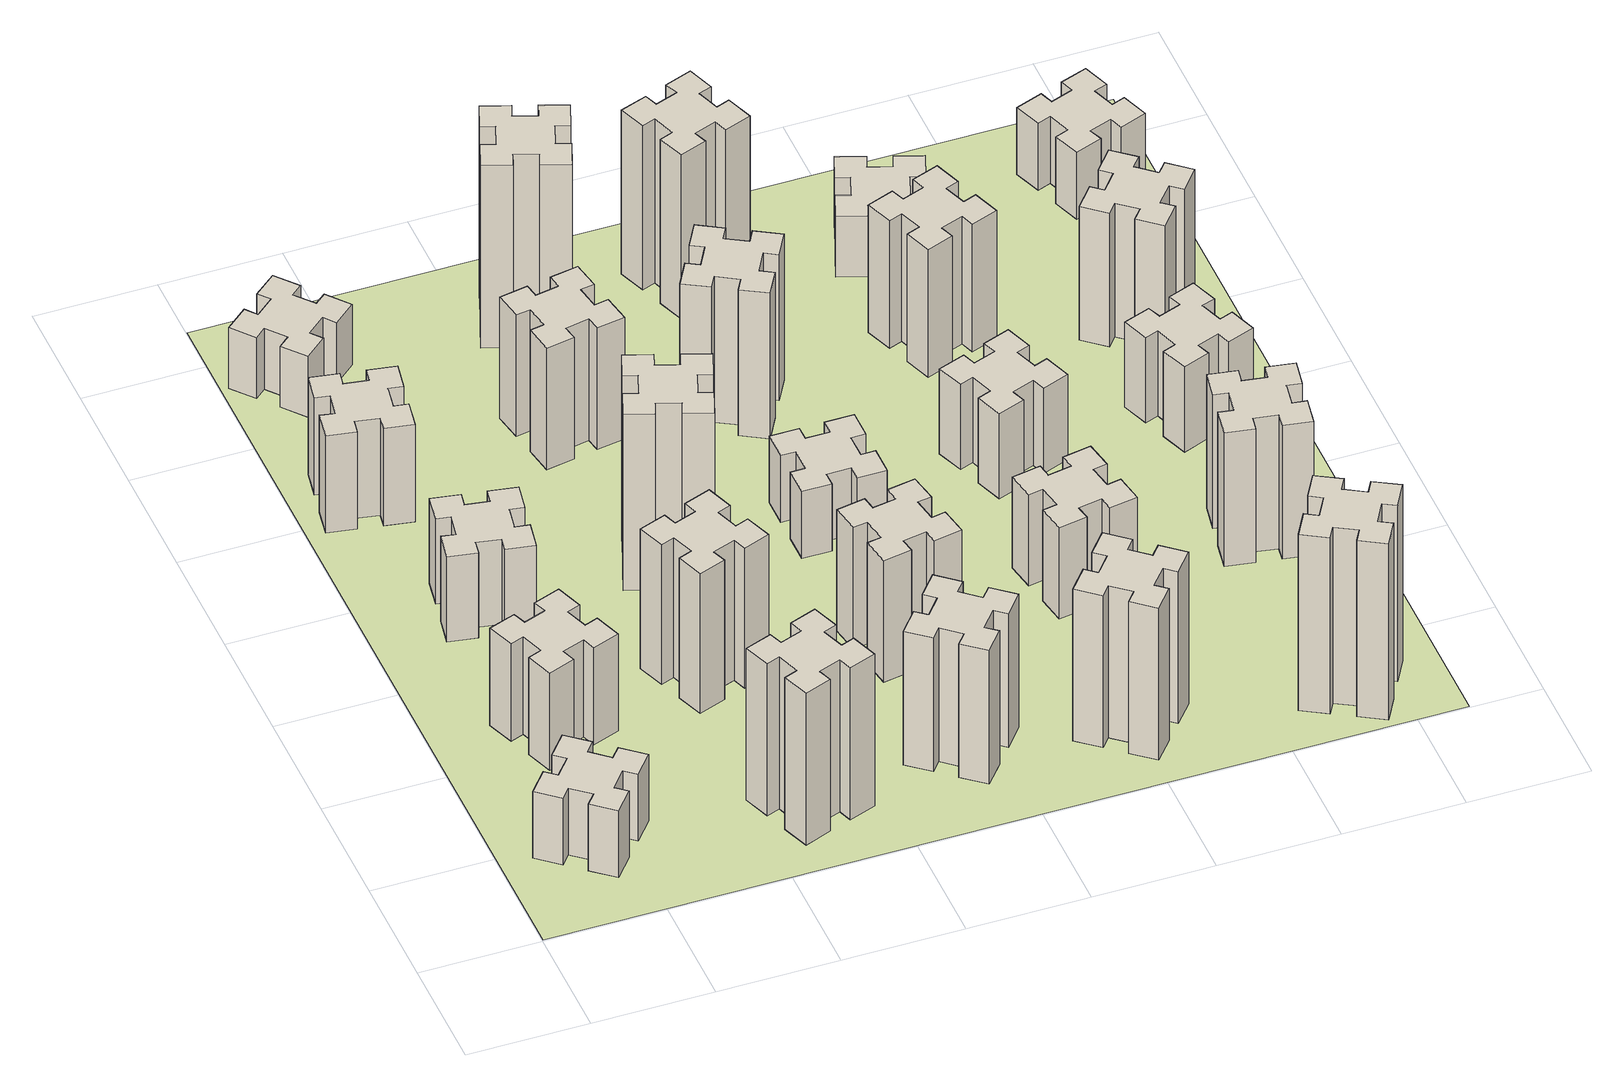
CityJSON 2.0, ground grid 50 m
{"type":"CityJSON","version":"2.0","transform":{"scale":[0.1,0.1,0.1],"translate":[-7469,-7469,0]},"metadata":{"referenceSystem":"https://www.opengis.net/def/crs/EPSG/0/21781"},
"CityObjects":{
"building1":{"type":"Building","attributes":{"class":"1000","function":"1000","usage":"1000","yearOfConstruction":2016,"roofType":"1000","measuredHeight":33,"storeysAboveGround":30,"storeysBelowGround":0},"geometry":[{"type":"Solid","lod":"1","boundaries":[[[[0,1,2,3,4,5,6,7,8,9,10,11,12,13,14,15,16,17,18,19]],[[17,16,20,21]],[[16,15,22,20]],[[15,14,23,22]],[[14,13,24,23]],[[13,12,25,24]],[[12,11,26,25]],[[11,10,27,26]],[[10,9,28,27]],[[9,8,29,28]],[[8,7,30,29]],[[7,6,31,30]],[[6,5,32,31]],[[5,4,33,32]],[[4,3,34,33]],[[3,2,35,34]],[[2,1,36,35]],[[1,0,37,36]],[[0,19,38,37]],[[19,18,39,38]],[[18,17,21,39]],[[24,25,26,27,28,29,30,31,32,33,34,35,36,37,38,39,21,20,22,23]]]]}]},
"building2":{"type":"Building","attributes":{"class":"1000","function":"1000","usage":"1000","yearOfConstruction":2016,"roofType":"1000","measuredHeight":48,"storeysAboveGround":30,"storeysBelowGround":0},"geometry":[{"type":"Solid","lod":"1","boundaries":[[[[40,41,42,43,44,45,46,47,48,49,50,51,52,53,54,55,56,57,58,59]],[[57,56,60,61]],[[56,55,62,60]],[[55,54,63,62]],[[54,53,64,63]],[[53,52,65,64]],[[52,51,66,65]],[[51,50,67,66]],[[50,49,68,67]],[[49,48,69,68]],[[48,47,70,69]],[[47,46,71,70]],[[46,45,72,71]],[[45,44,73,72]],[[44,43,74,73]],[[43,42,75,74]],[[42,41,76,75]],[[41,40,77,76]],[[40,59,78,77]],[[59,58,79,78]],[[58,57,61,79]],[[64,65,66,67,68,69,70,71,72,73,74,75,76,77,78,79,61,60,62,63]]]]}]},
"building3":{"type":"Building","attributes":{"class":"1000","function":"1000","usage":"1000","yearOfConstruction":2016,"roofType":"1000","measuredHeight":42,"storeysAboveGround":30,"storeysBelowGround":0},"geometry":[{"type":"Solid","lod":"1","boundaries":[[[[80,81,82,83,84,85,86,87,88,89,90,91,92,93,94,95,96,97,98,99]],[[97,96,100,101]],[[96,95,102,100]],[[95,94,103,102]],[[94,93,104,103]],[[93,92,105,104]],[[92,91,106,105]],[[91,90,107,106]],[[90,89,108,107]],[[89,88,109,108]],[[88,87,110,109]],[[87,86,111,110]],[[86,85,112,111]],[[85,84,113,112]],[[84,83,114,113]],[[83,82,115,114]],[[82,81,116,115]],[[81,80,117,116]],[[80,99,118,117]],[[99,98,119,118]],[[98,97,101,119]],[[104,105,106,107,108,109,110,111,112,113,114,115,116,117,118,119,101,100,102,103]]]]}]},
"building4":{"type":"Building","attributes":{"class":"1000","function":"1000","usage":"1000","yearOfConstruction":2016,"roofType":"1000","measuredHeight":48,"storeysAboveGround":30,"storeysBelowGround":0},"geometry":[{"type":"Solid","lod":"1","boundaries":[[[[120,121,122,123,124,125,126,127,128,129,130,131,132,133,134,135,136,137,138,139]],[[137,136,140,141]],[[136,135,142,140]],[[135,134,143,142]],[[134,133,144,143]],[[133,132,145,144]],[[132,131,146,145]],[[131,130,147,146]],[[130,129,148,147]],[[129,128,149,148]],[[128,127,150,149]],[[127,126,151,150]],[[126,125,152,151]],[[125,124,153,152]],[[124,123,154,153]],[[123,122,155,154]],[[122,121,156,155]],[[121,120,157,156]],[[120,139,158,157]],[[139,138,159,158]],[[138,137,141,159]],[[144,145,146,147,148,149,150,151,152,153,154,155,156,157,158,159,141,140,142,143]]]]}]},
"building5":{"type":"Building","attributes":{"class":"1000","function":"1000","usage":"1000","yearOfConstruction":2016,"roofType":"1000","measuredHeight":30,"storeysAboveGround":30,"storeysBelowGround":0},"geometry":[{"type":"Solid","lod":"1","boundaries":[[[[160,161,162,163,164,165,166,167,168,169,170,171,172,173,174,175,176,177,178,179]],[[177,176,180,181]],[[176,175,182,180]],[[175,174,183,182]],[[174,173,184,183]],[[173,172,185,184]],[[172,171,186,185]],[[171,170,187,186]],[[170,169,188,187]],[[169,168,189,188]],[[168,167,190,189]],[[167,166,191,190]],[[166,165,192,191]],[[165,164,193,192]],[[164,163,194,193]],[[163,162,195,194]],[[162,161,196,195]],[[161,160,197,196]],[[160,179,198,197]],[[179,178,199,198]],[[178,177,181,199]],[[184,185,186,187,188,189,190,191,192,193,194,195,196,197,198,199,181,180,182,183]]]]}]},
"building6":{"type":"Building","attributes":{"class":"1000","function":"1000","usage":"1000","yearOfConstruction":2016,"roofType":"1000","measuredHeight":75,"storeysAboveGround":30,"storeysBelowGround":0},"geometry":[{"type":"Solid","lod":"1","boundaries":[[[[200,201,202,203,204,205,206,207,208,209,210,211,212,213,214,215,216,217,218,219]],[[217,216,220,221]],[[216,215,222,220]],[[215,214,223,222]],[[214,213,224,223]],[[213,212,225,224]],[[212,211,226,225]],[[211,210,227,226]],[[210,209,228,227]],[[209,208,229,228]],[[208,207,230,229]],[[207,206,231,230]],[[206,205,232,231]],[[205,204,233,232]],[[204,203,234,233]],[[203,202,235,234]],[[202,201,236,235]],[[201,200,237,236]],[[200,219,238,237]],[[219,218,239,238]],[[218,217,221,239]],[[224,225,226,227,228,229,230,231,232,233,234,235,236,237,238,239,221,220,222,223]]]]}]},
"building7":{"type":"Building","attributes":{"class":"1000","function":"1000","usage":"1000","yearOfConstruction":2016,"roofType":"1000","measuredHeight":69,"storeysAboveGround":30,"storeysBelowGround":0},"geometry":[{"type":"Solid","lod":"1","boundaries":[[[[240,241,242,243,244,245,246,247,248,249,250,251,252,253,254,255,256,257,258,259]],[[257,256,260,261]],[[256,255,262,260]],[[255,254,263,262]],[[254,253,264,263]],[[253,252,265,264]],[[252,251,266,265]],[[251,250,267,266]],[[250,249,268,267]],[[249,248,269,268]],[[248,247,270,269]],[[247,246,271,270]],[[246,245,272,271]],[[245,244,273,272]],[[244,243,274,273]],[[243,242,275,274]],[[242,241,276,275]],[[241,240,277,276]],[[240,259,278,277]],[[259,258,279,278]],[[258,257,261,279]],[[264,265,266,267,268,269,270,271,272,273,274,275,276,277,278,279,261,260,262,263]]]]}]},
"building8":{"type":"Building","attributes":{"class":"1000","function":"1000","usage":"1000","yearOfConstruction":2016,"roofType":"1000","measuredHeight":87,"storeysAboveGround":30,"storeysBelowGround":0},"geometry":[{"type":"Solid","lod":"1","boundaries":[[[[280,281,282,283,284,285,286,287,288,289,290,291,292,293,294,295,296,297,298,299]],[[297,296,300,301]],[[296,295,302,300]],[[295,294,303,302]],[[294,293,304,303]],[[293,292,305,304]],[[292,291,306,305]],[[291,290,307,306]],[[290,289,308,307]],[[289,288,309,308]],[[288,287,310,309]],[[287,286,311,310]],[[286,285,312,311]],[[285,284,313,312]],[[284,283,314,313]],[[283,282,315,314]],[[282,281,316,315]],[[281,280,317,316]],[[280,299,318,317]],[[299,298,319,318]],[[298,297,301,319]],[[304,305,306,307,308,309,310,311,312,313,314,315,316,317,318,319,301,300,302,303]]]]}]},
"building9":{"type":"Building","attributes":{"class":"1000","function":"1000","usage":"1000","yearOfConstruction":2016,"roofType":"1000","measuredHeight":60,"storeysAboveGround":30,"storeysBelowGround":0},"geometry":[{"type":"Solid","lod":"1","boundaries":[[[[320,321,322,323,324,325,326,327,328,329,330,331,332,333,334,335,336,337,338,339]],[[337,336,340,341]],[[336,335,342,340]],[[335,334,343,342]],[[334,333,344,343]],[[333,332,345,344]],[[332,331,346,345]],[[331,330,347,346]],[[330,329,348,347]],[[329,328,349,348]],[[328,327,350,349]],[[327,326,351,350]],[[326,325,352,351]],[[325,324,353,352]],[[324,323,354,353]],[[323,322,355,354]],[[322,321,356,355]],[[321,320,357,356]],[[320,339,358,357]],[[339,338,359,358]],[[338,337,341,359]],[[344,345,346,347,348,349,350,351,352,353,354,355,356,357,358,359,341,340,342,343]]]]}]},
"building10":{"type":"Building","attributes":{"class":"1000","function":"1000","usage":"1000","yearOfConstruction":2016,"roofType":"1000","measuredHeight":66,"storeysAboveGround":30,"storeysBelowGround":0},"geometry":[{"type":"Solid","lod":"1","boundaries":[[[[360,361,362,363,364,365,366,367,368,369,370,371,372,373,374,375,376,377,378,379]],[[377,376,380,381]],[[376,375,382,380]],[[375,374,383,382]],[[374,373,384,383]],[[373,372,385,384]],[[372,371,386,385]],[[371,370,387,386]],[[370,369,388,387]],[[369,368,389,388]],[[368,367,390,389]],[[367,366,391,390]],[[366,365,392,391]],[[365,364,393,392]],[[364,363,394,393]],[[363,362,395,394]],[[362,361,396,395]],[[361,360,397,396]],[[360,379,398,397]],[[379,378,399,398]],[[378,377,381,399]],[[384,385,386,387,388,389,390,391,392,393,394,395,396,397,398,399,381,380,382,383]]]]}]},
"building11":{"type":"Building","attributes":{"class":"1000","function":"1000","usage":"1000","yearOfConstruction":2016,"roofType":"1000","measuredHeight":60,"storeysAboveGround":30,"storeysBelowGround":0},"geometry":[{"type":"Solid","lod":"1","boundaries":[[[[400,401,402,403,404,405,406,407,408,409,410,411,412,413,414,415,416,417,418,419]],[[417,416,420,421]],[[416,415,422,420]],[[415,414,423,422]],[[414,413,424,423]],[[413,412,425,424]],[[412,411,426,425]],[[411,410,427,426]],[[410,409,428,427]],[[409,408,429,428]],[[408,407,430,429]],[[407,406,431,430]],[[406,405,432,431]],[[405,404,433,432]],[[404,403,434,433]],[[403,402,435,434]],[[402,401,436,435]],[[401,400,437,436]],[[400,419,438,437]],[[419,418,439,438]],[[418,417,421,439]],[[424,425,426,427,428,429,430,431,432,433,434,435,436,437,438,439,421,420,422,423]]]]}]},
"building12":{"type":"Building","attributes":{"class":"1000","function":"1000","usage":"1000","yearOfConstruction":2016,"roofType":"1000","measuredHeight":90,"storeysAboveGround":30,"storeysBelowGround":0},"geometry":[{"type":"Solid","lod":"1","boundaries":[[[[440,441,442,443,444,445,446,447,448,449,450,451,452,453,454,455,456,457,458,459]],[[457,456,460,461]],[[456,455,462,460]],[[455,454,463,462]],[[454,453,464,463]],[[453,452,465,464]],[[452,451,466,465]],[[451,450,467,466]],[[450,449,468,467]],[[449,448,469,468]],[[448,447,470,469]],[[447,446,471,470]],[[446,445,472,471]],[[445,444,473,472]],[[444,443,474,473]],[[443,442,475,474]],[[442,441,476,475]],[[441,440,477,476]],[[440,459,478,477]],[[459,458,479,478]],[[458,457,461,479]],[[464,465,466,467,468,469,470,471,472,473,474,475,476,477,478,479,461,460,462,463]]]]}]},
"building13":{"type":"Building","attributes":{"class":"1000","function":"1000","usage":"1000","yearOfConstruction":2016,"roofType":"1000","measuredHeight":33,"storeysAboveGround":30,"storeysBelowGround":0},"geometry":[{"type":"Solid","lod":"1","boundaries":[[[[480,481,482,483,484,485,486,487,488,489,490,491,492,493,494,495,496,497,498,499]],[[497,496,500,501]],[[496,495,502,500]],[[495,494,503,502]],[[494,493,504,503]],[[493,492,505,504]],[[492,491,506,505]],[[491,490,507,506]],[[490,489,508,507]],[[489,488,509,508]],[[488,487,510,509]],[[487,486,511,510]],[[486,485,512,511]],[[485,484,513,512]],[[484,483,514,513]],[[483,482,515,514]],[[482,481,516,515]],[[481,480,517,516]],[[480,499,518,517]],[[499,498,519,518]],[[498,497,501,519]],[[504,505,506,507,508,509,510,511,512,513,514,515,516,517,518,519,501,500,502,503]]]]}]},
"building14":{"type":"Building","attributes":{"class":"1000","function":"1000","usage":"1000","yearOfConstruction":2016,"roofType":"1000","measuredHeight":72,"storeysAboveGround":30,"storeysBelowGround":0},"geometry":[{"type":"Solid","lod":"1","boundaries":[[[[520,521,522,523,524,525,526,527,528,529,530,531,532,533,534,535,536,537,538,539]],[[537,536,540,541]],[[536,535,542,540]],[[535,534,543,542]],[[534,533,544,543]],[[533,532,545,544]],[[532,531,546,545]],[[531,530,547,546]],[[530,529,548,547]],[[529,528,549,548]],[[528,527,550,549]],[[527,526,551,550]],[[526,525,552,551]],[[525,524,553,552]],[[524,523,554,553]],[[523,522,555,554]],[[522,521,556,555]],[[521,520,557,556]],[[520,539,558,557]],[[539,538,559,558]],[[538,537,541,559]],[[544,545,546,547,548,549,550,551,552,553,554,555,556,557,558,559,541,540,542,543]]]]}]},
"building15":{"type":"Building","attributes":{"class":"1000","function":"1000","usage":"1000","yearOfConstruction":2016,"roofType":"1000","measuredHeight":75,"storeysAboveGround":30,"storeysBelowGround":0},"geometry":[{"type":"Solid","lod":"1","boundaries":[[[[560,561,562,563,564,565,566,567,568,569,570,571,572,573,574,575,576,577,578,579]],[[577,576,580,581]],[[576,575,582,580]],[[575,574,583,582]],[[574,573,584,583]],[[573,572,585,584]],[[572,571,586,585]],[[571,570,587,586]],[[570,569,588,587]],[[569,568,589,588]],[[568,567,590,589]],[[567,566,591,590]],[[566,565,592,591]],[[565,564,593,592]],[[564,563,594,593]],[[563,562,595,594]],[[562,561,596,595]],[[561,560,597,596]],[[560,579,598,597]],[[579,578,599,598]],[[578,577,581,599]],[[584,585,586,587,588,589,590,591,592,593,594,595,596,597,598,599,581,580,582,583]]]]}]},
"building16":{"type":"Building","attributes":{"class":"1000","function":"1000","usage":"1000","yearOfConstruction":2016,"roofType":"1000","measuredHeight":81,"storeysAboveGround":30,"storeysBelowGround":0},"geometry":[{"type":"Solid","lod":"1","boundaries":[[[[600,601,602,603,604,605,606,607,608,609,610,611,612,613,614,615,616,617,618,619]],[[617,616,620,621]],[[616,615,622,620]],[[615,614,623,622]],[[614,613,624,623]],[[613,612,625,624]],[[612,611,626,625]],[[611,610,627,626]],[[610,609,628,627]],[[609,608,629,628]],[[608,607,630,629]],[[607,606,631,630]],[[606,605,632,631]],[[605,604,633,632]],[[604,603,634,633]],[[603,602,635,634]],[[602,601,636,635]],[[601,600,637,636]],[[600,619,638,637]],[[619,618,639,638]],[[618,617,621,639]],[[624,625,626,627,628,629,630,631,632,633,634,635,636,637,638,639,621,620,622,623]]]]}]},
"building17":{"type":"Building","attributes":{"class":"1000","function":"1000","usage":"1000","yearOfConstruction":2016,"roofType":"1000","measuredHeight":45,"storeysAboveGround":30,"storeysBelowGround":0},"geometry":[{"type":"Solid","lod":"1","boundaries":[[[[640,641,642,643,644,645,646,647,648,649,650,651,652,653,654,655,656,657,658,659]],[[657,656,660,661]],[[656,655,662,660]],[[655,654,663,662]],[[654,653,664,663]],[[653,652,665,664]],[[652,651,666,665]],[[651,650,667,666]],[[650,649,668,667]],[[649,648,669,668]],[[648,647,670,669]],[[647,646,671,670]],[[646,645,672,671]],[[645,644,673,672]],[[644,643,674,673]],[[643,642,675,674]],[[642,641,676,675]],[[641,640,677,676]],[[640,659,678,677]],[[659,658,679,678]],[[658,657,661,679]],[[664,665,666,667,668,669,670,671,672,673,674,675,676,677,678,679,661,660,662,663]]]]}]},
"building18":{"type":"Building","attributes":{"class":"1000","function":"1000","usage":"1000","yearOfConstruction":2016,"roofType":"1000","measuredHeight":42,"storeysAboveGround":30,"storeysBelowGround":0},"geometry":[{"type":"Solid","lod":"1","boundaries":[[[[680,681,682,683,684,685,686,687,688,689,690,691,692,693,694,695,696,697,698,699]],[[697,696,700,701]],[[696,695,702,700]],[[695,694,703,702]],[[694,693,704,703]],[[693,692,705,704]],[[692,691,706,705]],[[691,690,707,706]],[[690,689,708,707]],[[689,688,709,708]],[[688,687,710,709]],[[687,686,711,710]],[[686,685,712,711]],[[685,684,713,712]],[[684,683,714,713]],[[683,682,715,714]],[[682,681,716,715]],[[681,680,717,716]],[[680,699,718,717]],[[699,698,719,718]],[[698,697,701,719]],[[704,705,706,707,708,709,710,711,712,713,714,715,716,717,718,719,701,700,702,703]]]]}]},
"building19":{"type":"Building","attributes":{"class":"1000","function":"1000","usage":"1000","yearOfConstruction":2016,"roofType":"1000","measuredHeight":63,"storeysAboveGround":30,"storeysBelowGround":0},"geometry":[{"type":"Solid","lod":"1","boundaries":[[[[720,721,722,723,724,725,726,727,728,729,730,731,732,733,734,735,736,737,738,739]],[[737,736,740,741]],[[736,735,742,740]],[[735,734,743,742]],[[734,733,744,743]],[[733,732,745,744]],[[732,731,746,745]],[[731,730,747,746]],[[730,729,748,747]],[[729,728,749,748]],[[728,727,750,749]],[[727,726,751,750]],[[726,725,752,751]],[[725,724,753,752]],[[724,723,754,753]],[[723,722,755,754]],[[722,721,756,755]],[[721,720,757,756]],[[720,739,758,757]],[[739,738,759,758]],[[738,737,741,759]],[[744,745,746,747,748,749,750,751,752,753,754,755,756,757,758,759,741,740,742,743]]]]}]},
"building20":{"type":"Building","attributes":{"class":"1000","function":"1000","usage":"1000","yearOfConstruction":2016,"roofType":"1000","measuredHeight":87,"storeysAboveGround":30,"storeysBelowGround":0},"geometry":[{"type":"Solid","lod":"1","boundaries":[[[[760,761,762,763,764,765,766,767,768,769,770,771,772,773,774,775,776,777,778,779]],[[777,776,780,781]],[[776,775,782,780]],[[775,774,783,782]],[[774,773,784,783]],[[773,772,785,784]],[[772,771,786,785]],[[771,770,787,786]],[[770,769,788,787]],[[769,768,789,788]],[[768,767,790,789]],[[767,766,791,790]],[[766,765,792,791]],[[765,764,793,792]],[[764,763,794,793]],[[763,762,795,794]],[[762,761,796,795]],[[761,760,797,796]],[[760,779,798,797]],[[779,778,799,798]],[[778,777,781,799]],[[784,785,786,787,788,789,790,791,792,793,794,795,796,797,798,799,781,780,782,783]]]]}]},
"building21":{"type":"Building","attributes":{"class":"1000","function":"1000","usage":"1000","yearOfConstruction":2016,"roofType":"1000","measuredHeight":30,"storeysAboveGround":30,"storeysBelowGround":0},"geometry":[{"type":"Solid","lod":"1","boundaries":[[[[800,801,802,803,804,805,806,807,808,809,810,811,812,813,814,815,816,817,818,819]],[[817,816,820,821]],[[816,815,822,820]],[[815,814,823,822]],[[814,813,824,823]],[[813,812,825,824]],[[812,811,826,825]],[[811,810,827,826]],[[810,809,828,827]],[[809,808,829,828]],[[808,807,830,829]],[[807,806,831,830]],[[806,805,832,831]],[[805,804,833,832]],[[804,803,834,833]],[[803,802,835,834]],[[802,801,836,835]],[[801,800,837,836]],[[800,819,838,837]],[[819,818,839,838]],[[818,817,821,839]],[[824,825,826,827,828,829,830,831,832,833,834,835,836,837,838,839,821,820,822,823]]]]}]},
"building22":{"type":"Building","attributes":{"class":"1000","function":"1000","usage":"1000","yearOfConstruction":2016,"roofType":"1000","measuredHeight":66,"storeysAboveGround":30,"storeysBelowGround":0},"geometry":[{"type":"Solid","lod":"1","boundaries":[[[[840,841,842,843,844,845,846,847,848,849,850,851,852,853,854,855,856,857,858,859]],[[857,856,860,861]],[[856,855,862,860]],[[855,854,863,862]],[[854,853,864,863]],[[853,852,865,864]],[[852,851,866,865]],[[851,850,867,866]],[[850,849,868,867]],[[849,848,869,868]],[[848,847,870,869]],[[847,846,871,870]],[[846,845,872,871]],[[845,844,873,872]],[[844,843,874,873]],[[843,842,875,874]],[[842,841,876,875]],[[841,840,877,876]],[[840,859,878,877]],[[859,858,879,878]],[[858,857,861,879]],[[864,865,866,867,868,869,870,871,872,873,874,875,876,877,878,879,861,860,862,863]]]]}]},
"building23":{"type":"Building","attributes":{"class":"1000","function":"1000","usage":"1000","yearOfConstruction":2016,"roofType":"1000","measuredHeight":42,"storeysAboveGround":30,"storeysBelowGround":0},"geometry":[{"type":"Solid","lod":"1","boundaries":[[[[880,881,882,883,884,885,886,887,888,889,890,891,892,893,894,895,896,897,898,899]],[[897,896,900,901]],[[896,895,902,900]],[[895,894,903,902]],[[894,893,904,903]],[[893,892,905,904]],[[892,891,906,905]],[[891,890,907,906]],[[890,889,908,907]],[[889,888,909,908]],[[888,887,910,909]],[[887,886,911,910]],[[886,885,912,911]],[[885,884,913,912]],[[884,883,914,913]],[[883,882,915,914]],[[882,881,916,915]],[[881,880,917,916]],[[880,899,918,917]],[[899,898,919,918]],[[898,897,901,919]],[[904,905,906,907,908,909,910,911,912,913,914,915,916,917,918,919,901,900,902,903]]]]}]},
"building24":{"type":"Building","attributes":{"class":"1000","function":"1000","usage":"1000","yearOfConstruction":2016,"roofType":"1000","measuredHeight":66,"storeysAboveGround":30,"storeysBelowGround":0},"geometry":[{"type":"Solid","lod":"1","boundaries":[[[[920,921,922,923,924,925,926,927,928,929,930,931,932,933,934,935,936,937,938,939]],[[937,936,940,941]],[[936,935,942,940]],[[935,934,943,942]],[[934,933,944,943]],[[933,932,945,944]],[[932,931,946,945]],[[931,930,947,946]],[[930,929,948,947]],[[929,928,949,948]],[[928,927,950,949]],[[927,926,951,950]],[[926,925,952,951]],[[925,924,953,952]],[[924,923,954,953]],[[923,922,955,954]],[[922,921,956,955]],[[921,920,957,956]],[[920,939,958,957]],[[939,938,959,958]],[[938,937,941,959]],[[944,945,946,947,948,949,950,951,952,953,954,955,956,957,958,959,941,940,942,943]]]]}]},
"building25":{"type":"Building","attributes":{"class":"1000","function":"1000","usage":"1000","yearOfConstruction":2016,"roofType":"1000","measuredHeight":33,"storeysAboveGround":30,"storeysBelowGround":0},"geometry":[{"type":"Solid","lod":"1","boundaries":[[[[960,961,962,963,964,965,966,967,968,969,970,971,972,973,974,975,976,977,978,979]],[[977,976,980,981]],[[976,975,982,980]],[[975,974,983,982]],[[974,973,984,983]],[[973,972,985,984]],[[972,971,986,985]],[[971,970,987,986]],[[970,969,988,987]],[[969,968,989,988]],[[968,967,990,989]],[[967,966,991,990]],[[966,965,992,991]],[[965,964,993,992]],[[964,963,994,993]],[[963,962,995,994]],[[962,961,996,995]],[[961,960,997,996]],[[960,979,998,997]],[[979,978,999,998]],[[978,977,981,999]],[[984,985,986,987,988,989,990,991,992,993,994,995,996,997,998,999,981,980,982,983]]]]}]},
"landuse1":{"type":"LandUse","attributes":{"name":"plot1","function":"1010"},"geometry":[{"type":"MultiSurface","lod":"1","boundaries":[[[1000,1001,1002,1003]]]}]}
},
"vertices":[
[323,584,0],[259,508,0],[213,546,0],[136,454,0],[228,377,0],[266,423,0],[343,359,0],[304,313,0],[396,236,0],[473,328,0],[427,366,0],[492,443,0],[538,404,0],[615,496,0],[523,573,0],[484,527,0],[408,592,0],[446,638,0],[354,715,0],[277,623,0],[408,592,330],[446,638,330],[484,527,330],[523,573,330],[615,496,330],[538,404,330],[492,443,330],[427,366,330],[473,328,330],[396,236,330],[304,313,330],[343,359,330],[266,423,330],[228,377,330],[136,454,330],[213,546,330],[259,508,330],[323,584,330],[277,623,330],[354,715,330],
[596,1106,0],[562,1200,0],[618,1220,0],[577,1333,0],[464,1292,0],[485,1236,0],[391,1202,0],[370,1258,0],[257,1217,0],[299,1104,0],[355,1125,0],[389,1031,0],[333,1010,0],[374,897,0],[487,939,0],[466,995,0],[560,1029,0],[580,973,0],[693,1014,0],[652,1127,0],[560,1029,480],[580,973,480],[466,995,480],[487,939,480],[374,897,480],[333,1010,480],[389,1031,480],[355,1125,480],[299,1104,480],[257,1217,480],[370,1258,480],[391,1202,480],[485,1236,480],[464,1292,480],[577,1333,480],[618,1220,480],[562,1200,480],[596,1106,480],[652,1127,480],[693,1014,480],
[376,1924,0],[358,1825,0],[299,1836,0],[278,1717,0],[397,1697,0],[407,1756,0],[505,1738,0],[495,1679,0],[613,1658,0],[634,1777,0],[575,1787,0],[592,1885,0],[651,1875,0],[672,1993,0],[554,2014,0],[544,1955,0],[445,1972,0],[456,2031,0],[337,2052,0],[317,1934,0],[445,1972,420],[456,2031,420],[544,1955,420],[554,2014,420],[672,1993,420],[651,1875,420],[592,1885,420],[575,1787,420],[634,1777,420],[613,1658,420],[495,1679,420],[505,1738,420],[407,1756,420],[397,1697,420],[278,1717,420],[299,1836,420],[358,1825,420],[376,1924,420],[317,1934,420],[337,2052,420],
[176,2664,0],[158,2565,0],[99,2576,0],[78,2457,0],[197,2437,0],[207,2496,0],[305,2478,0],[295,2419,0],[413,2398,0],[434,2517,0],[375,2527,0],[392,2625,0],[451,2615,0],[472,2733,0],[354,2754,0],[344,2695,0],[245,2712,0],[256,2771,0],[137,2792,0],[117,2674,0],[245,2712,480],[256,2771,480],[344,2695,480],[354,2754,480],[472,2733,480],[451,2615,480],[392,2625,480],[375,2527,480],[434,2517,480],[413,2398,480],[295,2419,480],[305,2478,480],[207,2496,480],[197,2437,480],[78,2457,480],[99,2576,480],[158,2565,480],[176,2664,480],[117,2674,480],[137,2792,480],
[392,3368,0],[327,3444,0],[373,3483,0],[296,3575,0],[204,3498,0],[243,3452,0],[166,3387,0],[128,3433,0],[36,3356,0],[113,3264,0],[159,3303,0],[223,3226,0],[177,3188,0],[254,3096,0],[346,3173,0],[308,3219,0],[384,3283,0],[423,3237,0],[515,3314,0],[438,3406,0],[384,3283,300],[423,3237,300],[308,3219,300],[346,3173,300],[254,3096,300],[177,3188,300],[223,3226,300],[159,3303,300],[113,3264,300],[36,3356,300],[128,3433,300],[166,3387,300],[243,3452,300],[204,3498,300],[296,3575,300],[373,3483,300],[327,3444,300],[392,3368,300],[438,3406,300],[515,3314,300],
[1225,496,0],[1131,462,0],[1110,518,0],[997,477,0],[1039,364,0],[1095,385,0],[1129,291,0],[1073,270,0],[1114,157,0],[1227,199,0],[1206,255,0],[1300,289,0],[1320,233,0],[1433,274,0],[1392,387,0],[1336,366,0],[1302,460,0],[1358,480,0],[1317,593,0],[1204,552,0],[1302,460,750],[1358,480,750],[1336,366,750],[1392,387,750],[1433,274,750],[1320,233,750],[1300,289,750],[1206,255,750],[1227,199,750],[1114,157,750],[1073,270,750],[1129,291,750],[1095,385,750],[1039,364,750],[997,477,750],[1110,518,750],[1131,462,750],[1225,496,750],[1204,552,750],[1317,593,750],
[1106,1095,0],[1200,1129,0],[1220,1073,0],[1333,1114,0],[1292,1227,0],[1236,1206,0],[1202,1300,0],[1258,1320,0],[1217,1433,0],[1104,1392,0],[1125,1336,0],[1031,1302,0],[1010,1358,0],[897,1317,0],[939,1204,0],[995,1225,0],[1029,1131,0],[973,1110,0],[1014,997,0],[1127,1039,0],[1029,1131,690],[973,1110,690],[995,1225,690],[939,1204,690],[897,1317,690],[1010,1358,690],[1031,1302,690],[1125,1336,690],[1104,1392,690],[1217,1433,690],[1258,1320,690],[1202,1300,690],[1236,1206,690],[1292,1227,690],[1333,1114,690],[1220,1073,690],[1200,1129,690],[1106,1095,690],[1127,1039,690],[1014,997,690],
[1300,1942,0],[1206,1976,0],[1227,2032,0],[1114,2073,0],[1073,1960,0],[1129,1940,0],[1095,1846,0],[1039,1867,0],[997,1754,0],[1110,1713,0],[1131,1769,0],[1225,1735,0],[1204,1679,0],[1317,1637,0],[1358,1750,0],[1302,1771,0],[1336,1865,0],[1392,1844,0],[1433,1957,0],[1320,1998,0],[1336,1865,870],[1392,1844,870],[1302,1771,870],[1358,1750,870],[1317,1637,870],[1204,1679,870],[1225,1735,870],[1131,1769,870],[1110,1713,870],[997,1754,870],[1039,1867,870],[1095,1846,870],[1129,1940,870],[1073,1960,870],[1114,2073,870],[1227,2032,870],[1206,1976,870],[1300,1942,870],[1320,1998,870],[1433,1957,870],
[1085,2578,0],[1184,2596,0],[1194,2537,0],[1312,2557,0],[1291,2676,0],[1232,2665,0],[1215,2764,0],[1274,2774,0],[1253,2892,0],[1135,2871,0],[1145,2812,0],[1047,2795,0],[1037,2854,0],[918,2833,0],[939,2715,0],[998,2725,0],[1016,2627,0],[957,2617,0],[977,2498,0],[1096,2519,0],[1016,2627,600],[957,2617,600],[998,2725,600],[939,2715,600],[918,2833,600],[1037,2854,600],[1047,2795,600],[1145,2812,600],[1135,2871,600],[1253,2892,600],[1274,2774,600],[1215,2764,600],[1232,2665,600],[1291,2676,600],[1312,2557,600],[1194,2537,600],[1184,2596,600],[1085,2578,600],[1096,2519,600],[977,2498,600],
[1907,366,0],[1972,443,0],[2018,404,0],[2095,496,0],[2003,573,0],[1964,527,0],[1888,592,0],[1926,638,0],[1834,715,0],[1757,623,0],[1803,584,0],[1739,508,0],[1693,546,0],[1616,454,0],[1708,377,0],[1746,423,0],[1823,359,0],[1784,313,0],[1876,236,0],[1953,328,0],[1823,359,660],[1784,313,660],[1746,423,660],[1708,377,660],[1616,454,660],[1693,546,660],[1739,508,660],[1803,584,660],[1757,623,660],[1834,715,660],[1926,638,660],[1888,592,660],[1964,527,660],[2003,573,660],[2095,496,660],[2018,404,660],[1972,443,660],[1907,366,660],[1953,328,660],[1876,236,660],
[1972,1085,0],[1955,1184,0],[2014,1194,0],[1993,1312,0],[1875,1291,0],[1885,1232,0],[1787,1215,0],[1777,1274,0],[1658,1253,0],[1679,1135,0],[1738,1145,0],[1756,1047,0],[1697,1037,0],[1717,918,0],[1836,939,0],[1825,998,0],[1924,1016,0],[1934,957,0],[2052,977,0],[2031,1096,0],[1924,1016,600],[1934,957,600],[1825,998,600],[1836,939,600],[1717,918,600],[1697,1037,600],[1756,1047,600],[1738,1145,600],[1679,1135,600],[1658,1253,600],[1777,1274,600],[1787,1215,600],[1885,1232,600],[1875,1291,600],[1993,1312,600],[2014,1194,600],[1955,1184,600],[1972,1085,600],[2031,1096,600],[2052,977,600],
[1300,3422,0],[1206,3456,0],[1227,3512,0],[1114,3553,0],[1073,3440,0],[1129,3420,0],[1095,3326,0],[1039,3347,0],[997,3234,0],[1110,3193,0],[1131,3249,0],[1225,3215,0],[1204,3159,0],[1317,3117,0],[1358,3230,0],[1302,3251,0],[1336,3345,0],[1392,3324,0],[1433,3437,0],[1320,3478,0],[1336,3345,900],[1392,3324,900],[1302,3251,900],[1358,3230,900],[1317,3117,900],[1204,3159,900],[1225,3215,900],[1131,3249,900],[1110,3193,900],[997,3234,900],[1039,3347,900],[1095,3326,900],[1129,3420,900],[1073,3440,900],[1114,3553,900],[1227,3512,900],[1206,3456,900],[1300,3422,900],[1320,3478,900],[1433,3437,900],
[1745,1905,0],[1745,1805,0],[1685,1805,0],[1685,1685,0],[1805,1685,0],[1805,1745,0],[1905,1745,0],[1905,1685,0],[2025,1685,0],[2025,1805,0],[1965,1805,0],[1965,1905,0],[2025,1905,0],[2025,2025,0],[1905,2025,0],[1905,1965,0],[1805,1965,0],[1805,2025,0],[1685,2025,0],[1685,1905,0],[1805,1965,330],[1805,2025,330],[1905,1965,330],[1905,2025,330],[2025,2025,330],[2025,1905,330],[1965,1905,330],[1965,1805,330],[2025,1805,330],[2025,1685,330],[1905,1685,330],[1905,1745,330],[1805,1745,330],[1805,1685,330],[1685,1685,330],[1685,1805,330],[1745,1805,330],[1745,1905,330],[1685,1905,330],[1685,2025,330],
[1826,2497,0],[1876,2584,0],[1928,2554,0],[1988,2658,0],[1884,2718,0],[1854,2666,0],[1767,2716,0],[1797,2768,0],[1693,2828,0],[1633,2724,0],[1685,2694,0],[1635,2607,0],[1583,2637,0],[1523,2533,0],[1627,2473,0],[1657,2525,0],[1744,2475,0],[1714,2423,0],[1818,2363,0],[1878,2467,0],[1744,2475,720],[1714,2423,720],[1657,2525,720],[1627,2473,720],[1523,2533,720],[1583,2637,720],[1635,2607,720],[1685,2694,720],[1633,2724,720],[1693,2828,720],[1797,2768,720],[1767,2716,720],[1854,2666,720],[1884,2718,720],[1988,2658,720],[1928,2554,720],[1876,2584,720],[1826,2497,720],[1878,2467,720],[1818,2363,720],
[2604,427,0],[2528,492,0],[2566,538,0],[2474,615,0],[2397,523,0],[2443,484,0],[2379,408,0],[2333,446,0],[2256,354,0],[2348,277,0],[2386,323,0],[2463,259,0],[2424,213,0],[2516,136,0],[2593,228,0],[2547,266,0],[2612,343,0],[2658,304,0],[2735,396,0],[2643,473,0],[2612,343,750],[2658,304,750],[2547,266,750],[2593,228,750],[2516,136,750],[2424,213,750],[2463,259,750],[2386,323,750],[2348,277,750],[2256,354,750],[2333,446,750],[2379,408,750],[2443,484,750],[2397,523,750],[2474,615,750],[2566,538,750],[2528,492,750],[2604,427,750],[2643,473,750],[2735,396,750],
[1976,3326,0],[1942,3420,0],[1998,3440,0],[1957,3553,0],[1844,3512,0],[1865,3456,0],[1771,3422,0],[1750,3478,0],[1637,3437,0],[1679,3324,0],[1735,3345,0],[1769,3251,0],[1713,3230,0],[1754,3117,0],[1867,3159,0],[1846,3215,0],[1940,3249,0],[1960,3193,0],[2073,3234,0],[2032,3347,0],[1940,3249,810],[1960,3193,810],[1846,3215,810],[1867,3159,810],[1754,3117,810],[1713,3230,810],[1769,3251,810],[1735,3345,810],[1679,3324,810],[1637,3437,810],[1750,3478,810],[1771,3422,810],[1865,3456,810],[1844,3512,810],[1957,3553,810],[1998,3440,810],[1942,3420,810],[1976,3326,810],[2032,3347,810],[2073,3234,810],
[2625,1332,0],[2527,1315,0],[2517,1374,0],[2398,1353,0],[2419,1235,0],[2478,1245,0],[2496,1147,0],[2437,1137,0],[2457,1018,0],[2576,1039,0],[2565,1098,0],[2664,1116,0],[2674,1057,0],[2792,1077,0],[2771,1196,0],[2712,1185,0],[2695,1284,0],[2754,1294,0],[2733,1412,0],[2615,1391,0],[2695,1284,450],[2754,1294,450],[2712,1185,450],[2771,1196,450],[2792,1077,450],[2674,1057,450],[2664,1116,450],[2565,1098,450],[2576,1039,450],[2457,1018,450],[2437,1137,450],[2496,1147,450],[2478,1245,450],[2419,1235,450],[2398,1353,450],[2517,1374,450],[2527,1315,450],[2625,1332,450],[2615,1391,450],[2733,1412,450],
[2475,1965,0],[2509,1871,0],[2453,1850,0],[2494,1737,0],[2607,1779,0],[2586,1835,0],[2680,1869,0],[2700,1813,0],[2813,1854,0],[2772,1967,0],[2716,1946,0],[2682,2040,0],[2738,2060,0],[2697,2173,0],[2584,2132,0],[2605,2076,0],[2511,2042,0],[2490,2098,0],[2377,2057,0],[2419,1944,0],[2511,2042,420],[2490,2098,420],[2605,2076,420],[2584,2132,420],[2697,2173,420],[2738,2060,420],[2682,2040,420],[2716,1946,420],[2772,1967,420],[2813,1854,420],[2700,1813,420],[2680,1869,420],[2586,1835,420],[2607,1779,420],[2494,1737,420],[2453,1850,420],[2509,1871,420],[2475,1965,420],[2419,1944,420],[2377,2057,420],
[2475,2705,0],[2509,2611,0],[2453,2590,0],[2494,2477,0],[2607,2519,0],[2586,2575,0],[2680,2609,0],[2700,2553,0],[2813,2594,0],[2772,2707,0],[2716,2686,0],[2682,2780,0],[2738,2800,0],[2697,2913,0],[2584,2872,0],[2605,2816,0],[2511,2782,0],[2490,2838,0],[2377,2797,0],[2419,2684,0],[2511,2782,630],[2490,2838,630],[2605,2816,630],[2584,2872,630],[2697,2913,630],[2738,2800,630],[2682,2780,630],[2716,2686,630],[2772,2707,630],[2813,2594,630],[2700,2553,630],[2680,2609,630],[2586,2575,630],[2607,2519,630],[2494,2477,630],[2453,2590,630],[2509,2611,630],[2475,2705,630],[2419,2684,630],[2377,2797,630],
[3434,346,0],[3347,396,0],[3377,448,0],[3273,508,0],[3213,404,0],[3265,374,0],[3215,287,0],[3163,317,0],[3103,213,0],[3207,153,0],[3237,205,0],[3324,155,0],[3294,103,0],[3398,43,0],[3458,147,0],[3406,177,0],[3456,264,0],[3508,234,0],[3568,338,0],[3464,398,0],[3456,264,870],[3508,234,870],[3406,177,870],[3458,147,870],[3398,43,870],[3294,103,870],[3324,155,870],[3237,205,870],[3207,153,870],[3103,213,870],[3163,317,870],[3215,287,870],[3265,374,870],[3213,404,870],[3273,508,870],[3377,448,870],[3347,396,870],[3434,346,870],[3464,398,870],[3568,338,870],
[2509,3320,0],[2475,3226,0],[2419,3247,0],[2377,3134,0],[2490,3093,0],[2511,3149,0],[2605,3115,0],[2584,3059,0],[2697,3017,0],[2738,3130,0],[2682,3151,0],[2716,3245,0],[2772,3224,0],[2813,3337,0],[2700,3378,0],[2680,3322,0],[2586,3356,0],[2607,3412,0],[2494,3453,0],[2453,3340,0],[2586,3356,300],[2607,3412,300],[2680,3322,300],[2700,3378,300],[2813,3337,300],[2772,3224,300],[2716,3245,300],[2682,3151,300],[2738,3130,300],[2697,3017,300],[2584,3059,300],[2605,3115,300],[2511,3149,300],[2490,3093,300],[2377,3134,300],[2419,3247,300],[2475,3226,300],[2509,3320,300],[2453,3340,300],[2494,3453,300],
[3435,1147,0],[3452,1245,0],[3511,1235,0],[3532,1353,0],[3414,1374,0],[3404,1315,0],[3305,1332,0],[3316,1391,0],[3197,1412,0],[3177,1294,0],[3236,1284,0],[3218,1185,0],[3159,1196,0],[3138,1077,0],[3257,1057,0],[3267,1116,0],[3365,1098,0],[3355,1039,0],[3473,1018,0],[3494,1137,0],[3365,1098,660],[3355,1039,660],[3267,1116,660],[3257,1057,660],[3138,1077,660],[3159,1196,660],[3218,1185,660],[3236,1284,660],[3177,1294,660],[3197,1412,660],[3316,1391,660],[3305,1332,660],[3404,1315,660],[3414,1374,660],[3532,1353,660],[3511,1235,660],[3452,1245,660],[3435,1147,660],[3494,1137,660],[3473,1018,660],
[3456,1946,0],[3422,2040,0],[3478,2060,0],[3437,2173,0],[3324,2132,0],[3345,2076,0],[3251,2042,0],[3230,2098,0],[3117,2057,0],[3159,1944,0],[3215,1965,0],[3249,1871,0],[3193,1850,0],[3234,1737,0],[3347,1779,0],[3326,1835,0],[3420,1869,0],[3440,1813,0],[3553,1854,0],[3512,1967,0],[3420,1869,420],[3440,1813,420],[3326,1835,420],[3347,1779,420],[3234,1737,420],[3193,1850,420],[3249,1871,420],[3215,1965,420],[3159,1944,420],[3117,2057,420],[3230,2098,420],[3251,2042,420],[3345,2076,420],[3324,2132,420],[3437,2173,420],[3478,2060,420],[3422,2040,420],[3456,1946,420],[3512,1967,420],[3553,1854,420],
[3387,2386,0],[3452,2463,0],[3498,2424,0],[3575,2516,0],[3483,2593,0],[3444,2547,0],[3368,2612,0],[3406,2658,0],[3314,2735,0],[3237,2643,0],[3283,2604,0],[3219,2528,0],[3173,2566,0],[3096,2474,0],[3188,2397,0],[3226,2443,0],[3303,2379,0],[3264,2333,0],[3356,2256,0],[3433,2348,0],[3303,2379,660],[3264,2333,660],[3226,2443,660],[3188,2397,660],[3096,2474,660],[3173,2566,660],[3219,2528,660],[3283,2604,660],[3237,2643,660],[3314,2735,660],[3406,2658,660],[3368,2612,660],[3444,2547,660],[3483,2593,660],[3575,2516,660],[3498,2424,660],[3452,2463,660],[3387,2386,660],[3433,2348,660],[3356,2256,660],
[3426,3215,0],[3520,3249,0],[3540,3193,0],[3653,3234,0],[3612,3347,0],[3556,3326,0],[3522,3420,0],[3578,3440,0],[3537,3553,0],[3424,3512,0],[3445,3456,0],[3351,3422,0],[3330,3478,0],[3217,3437,0],[3259,3324,0],[3315,3345,0],[3349,3251,0],[3293,3230,0],[3334,3117,0],[3447,3159,0],[3349,3251,330],[3293,3230,330],[3315,3345,330],[3259,3324,330],[3217,3437,330],[3330,3478,330],[3351,3422,330],[3445,3456,330],[3424,3512,330],[3537,3553,330],[3578,3440,330],[3522,3420,330],[3556,3326,330],[3612,3347,330],[3653,3234,330],[3540,3193,330],[3520,3249,330],[3426,3215,330],[3447,3159,330],[3334,3117,330],
[5,3705,0],[3705,3705,0],[3705,5,0],[5,5,0]
]}
